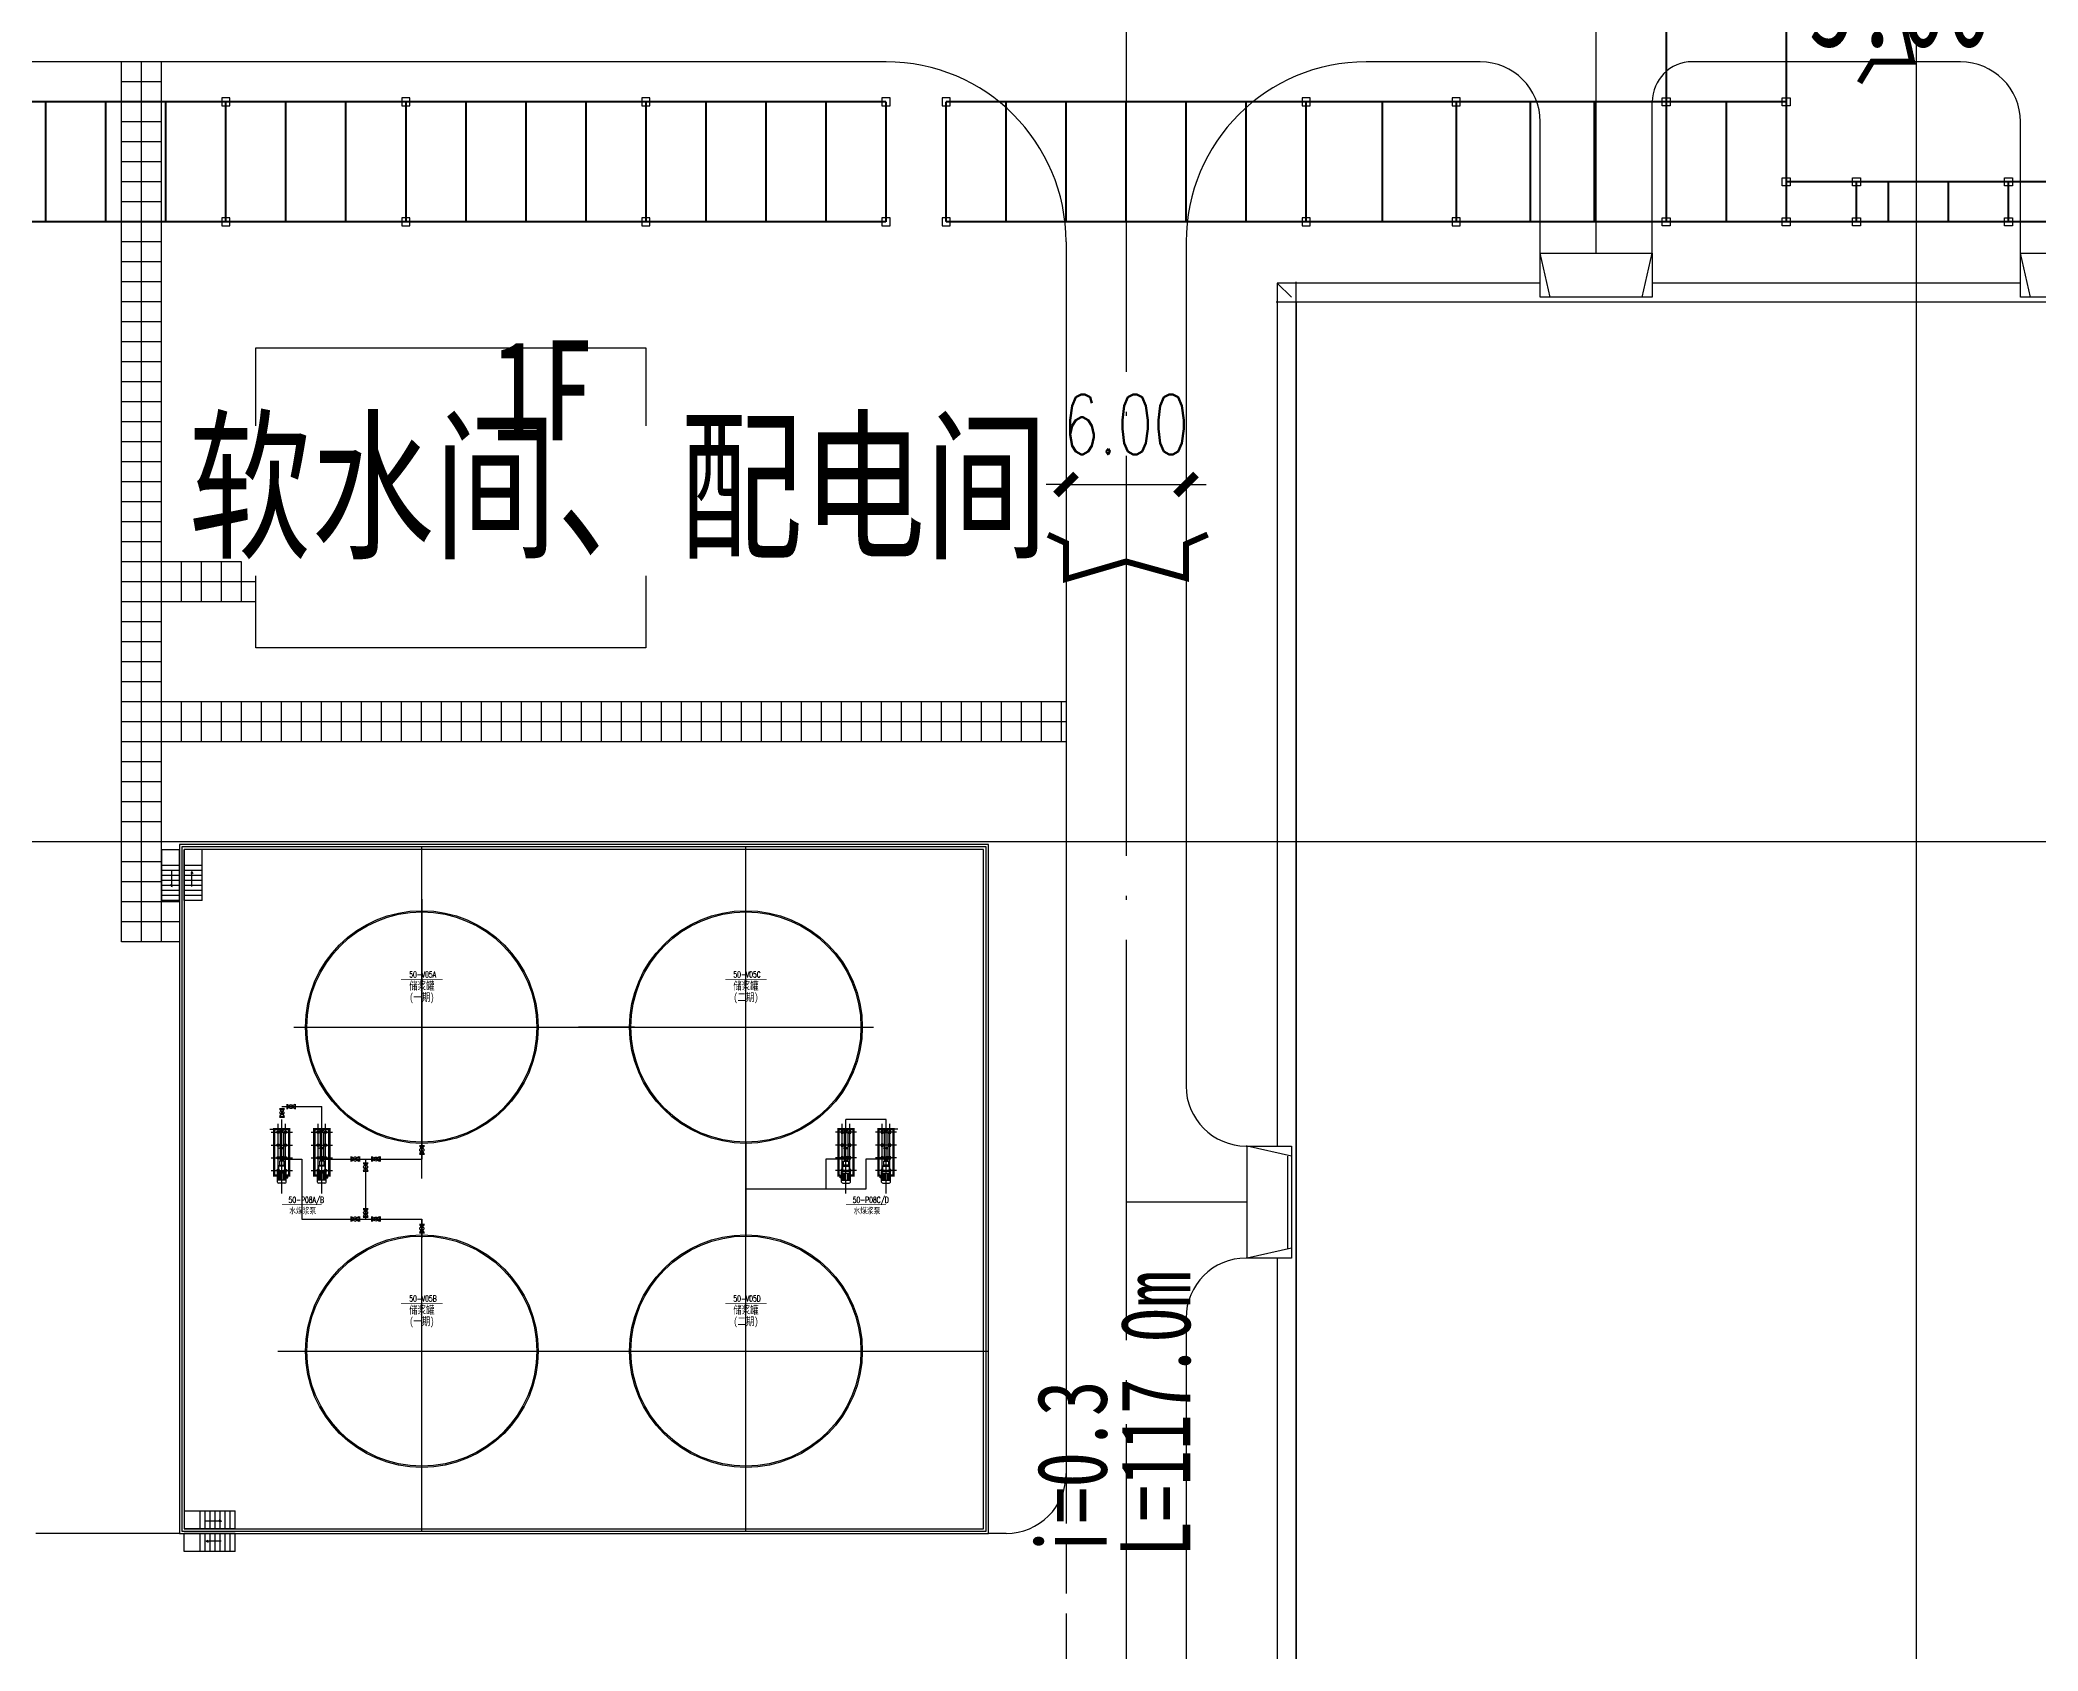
# Model space of a CAD drawing. Extents: x -170 to 1091, y -90 to 504.
# Drawn here: x 306.2 to 406.1, y 59.6 to 140.1 of the extents above; entities that cross this region are included whole.
import ezdxf

# ---------------------------------------------------------------- set-up
doc = ezdxf.new("R2010")
doc.units = 0
doc.header["$LTSCALE"] = 1000
for name, pattern in [('CENTER', [50.8, 31.75, -6.35, 6.35, -6.35]), ('CENTER2', [28.575, 19.05, -3.175, 3.175, -3.175]), ('DASH', [0.35, 0.25, -0.1]), ('DOTE', [2.42, 2, -0.2, 0.02, -0.2]), ('PF_CENTER', [400, 250, -50, 50, -50])]:
    doc.linetypes.add(name, pattern=pattern)
doc.layers.get('0').update_dxf_attribs({"linetype": 'CONTINUOUS'})
doc.layers.get('Defpoints').update_dxf_attribs({"linetype": 'CONTINUOUS'})
for name, color, linetype in [('01', 7, 'CONTINUOUS'), ('02', 1, 'CONTINUOUS'), ('05', 4, 'PF_CENTER'), ('1', 7, 'CONTINUOUS'), ('DIM_SYMB', 3, 'CONTINUOUS'), ('DOTE', 1, 'DOTE'), ('GROUND', 2, 'CONTINUOUS'), ('PUB_DIM', 3, 'CONTINUOUS'), ('PUB_TEXT', 7, 'CONTINUOUS'), ('road', 2, 'CONTINUOUS'), ('中心线', 3, 'CENTER'), ('基本标注', 4, 'CONTINUOUS'), ('定位中心线', 3, 'CENTER2'), ('方格网', 6, 'CONTINUOUS'), ('热媒站中心线', 3, 'CENTER'), ('管架', 30, 'CONTINUOUS')]:
    doc.layers.add(name, color=color, linetype=linetype)
doc.styles.add('_HZTXT', font='simplex.shx', dxfattribs={"width": 0.75, "bigfont": 'HZTXT.shx'})
doc.styles.add('DIM_FONT', font='SIMPLEX', dxfattribs={"width": 0.7, "bigfont": 'GBCBIG'})
doc.styles.get("Standard").update_dxf_attribs({"font": '', "width": 0.75})
doc.styles.add('YU1', font='', dxfattribs={"width": 0.75})
doc.styles.get('STANDARD').set_extended_font_data('SimSun')
doc.styles.get('YU1').set_extended_font_data('SimSun')
doc.dimstyles.new('DIMN1', dxfattribs={"dimscale": 0.01, "dimtxt": 300, "dimasz": 100, "dimexe": 250, "dimexo": 300, "dimgap": 150, "dimtad": 1, "dimzin": 0, "dimdsep": 46, "dimtxsty": 'DIM_FONT', "dimblk": 'ARCHTICK', "dimcen": 0.09, "dimclrt": 7, "dimazin": 2, "dimtfac": 1, "dimtdec": 0, "dimtix": 1, "dimtmove": 2, "dimatfit": 3, "dimldrblk": 'ARCHTICK', "dimfxl": 1, "dimtolj": 1, "dimtzin": 0, "dimarcsym": 0})

# ---------------------------------------------------------------- blocks, each defined once
blk = doc.blocks.new('A$C4640729A')
for p, q in [((16, 289), (26, 295)), ((16, 289), (16, 170)), ((16, 51), (16, 170)), ((16, 51), (26, 46)), ((26, 340), (26, 170)), ((26, 340), (53, 340)), ((26, 0), (26, 170)), ((26, 0), (53, 0)), ((53, 340), (53, 170)), ((56, 303), (53, 306)), ((53, 0), (53, 170)), ((56, 38), (53, 35)), ((56, 303), (56, 170)), ((56, 38), (56, 170))]:
    blk.add_line(p, q)
at = {"layer": '中心线'}
for p, q in [((0, 318), (78, 318)), ((0, 23), (78, 23))]:
    blk.add_line(p, q, dxfattribs=at)
blk = doc.blocks.new('A$C33160A48')
at = {"layer": '02'}
for p, q in [((0, 430), (250, 430)), ((0, 400), (250, 400)), ((0, 30), (250, 30)), ((20, 400), (230, 30)), ((20, 30), (230, 400)), ((0, 0), (250, 0))]:
    blk.add_line(p, q, dxfattribs=at)
blk.add_circle((125, 215), 101, dxfattribs=at)
blk = doc.blocks.new('A$C5E2113E2')
at = {"layer": 'DOTE', "linetype": 'DOTE'}
for p, q in [((2.439, 1.44), (2.439, 93.44)), ((1.439, 92.44), (111.439, 92.44))]:
    blk.add_line(p, q, dxfattribs=at)
at = {"layer": 'GROUND'}
for p, q in [((15.139, 92.68), (14.639, 94.88)), ((14.639, 92.68), (14.639, 94.88)), ((14.639, 94.88), (20.239, 94.88)), ((19.739, 92.68), (20.239, 94.88)), ((20.239, 94.88), (20.239, 92.68)), ((39.139, 92.68), (38.639, 94.88)), ((38.639, 92.68), (38.639, 94.88)), ((38.639, 94.88), (44.239, 94.88)), ((14.639, 93.38), (1.499, 93.38)), ((1.499, 93.38), (1.499, 50.24)), ((2.199, 92.68), (1.499, 93.38)), ((38.639, 93.378), (20.239, 93.38)), ((20.239, 92.68), (14.639, 92.68)), ((44.239, 92.68), (38.639, 92.68)), ((2.199, 49.74), (-0.001, 50.24)), ((-0.001, 50.24), (2.199, 50.24)), ((-0.001, 44.64), (-0.001, 50.24)), ((2.199, 50.24), (2.199, 44.64)), ((2.199, 45.14), (-0.001, 44.64)), ((2.199, 44.64), (-0.001, 44.64)), ((1.499, 44.64), (1.499, 1.5))]:
    blk.add_line(p, q, dxfattribs=at)
blk = doc.blocks.new('_ArchTick')
at = {"color": 0, "linetype": 'ByBlock', "const_width": 0.4}
blk.add_lwpolyline([(-0.5, -0.5), (0.5, 0.5)], dxfattribs=at)
blk = doc.blocks.new('*D85')
at = {"layer": 'Defpoints', "color": 0, "linetype": 'Continuous', "transparency": 16777216}
for p in [(357.5, 124.306), (363.5, 124.306), (363.5, 117.871)]:
    blk.add_point(p, dxfattribs=at)
at = {"layer": 'PUB_DIM', "color": 0, "linetype": 'Continuous', "lineweight": -2, "transparency": 16777216}
for p, q in [((357.5, 121.306), (357.5, 115.371)), ((363.5, 121.306), (363.5, 115.371)), ((357.5, 117.871), (356.5, 117.871)), ((357.5, 117.871), (363.5, 117.871)), ((363.5, 117.871), (364.5, 117.871))]:
    blk.add_line(p, q, dxfattribs=at)
blk.add_blockref('_ArchTick', (357.5, 117.871), dxfattribs=at)
at = {"layer": 'PUB_DIM', "color": 0, "linetype": 'Continuous', "lineweight": -2, "transparency": 16777216, "rotation": 180}
blk.add_blockref('_ArchTick', (363.5, 117.871), dxfattribs=at)
at = {"layer": 'PUB_DIM', "color": 7, "linetype": 'Continuous', "transparency": 16777216, "insert": (360.5, 120.871), "char_height": 3, "attachment_point": 5, "style": 'DIM_FONT'}
blk.add_mtext('\\A1;6.00', dxfattribs=at)

msp = doc.modelspace()

# ---------------------------------------------------------------- linework, layer by layer
at = {"linetype": 'Continuous'}
for p, q in [((369, 127), (477, 127)), ((369, 127), (369, 37)), ((369, 127), (381, 127)), ((369, 37), (369, 127)), ((369, 127), (477, 127)), ((317, 120.80301), (317, 124.7)), ((317, 124.7), (336.5, 124.7)), ((336.5, 124.7), (336.5, 120.80301)), ((317, 109.7), (317, 113.30747)), ((336.5, 113.30747), (336.5, 109.7)), ((336.5, 109.7), (317, 109.7))]:
    msp.add_line(p, q, dxfattribs=at)
at = {"ltscale": 50}
for p, q in [((318.3, 86.77376), (320.3, 86.77376)), ((348.5, 86.11853), (346.5, 86.11853))]:
    msp.add_line(p, q, dxfattribs=at)
at = {"ltscale": 2}
for p, q in [((317.70056, 85.64085), (318.3, 85.64085)), ((349.09944, 85.64085), (348.5, 85.64085))]:
    msp.add_line(p, q, dxfattribs=at)
for p, q in [((318.21173, 85.48137), (318.21173, 84.70668)), ((318.38827, 85.48137), (318.21173, 85.48137)), ((318.24341, 85.48137), (318.24341, 85.56509)), ((318.35711, 85.48137), (318.35711, 85.56509)), ((318.38827, 85.48137), (318.38827, 84.70668)), ((320.21173, 85.48137), (320.21173, 84.70668)), ((320.38827, 85.48137), (320.21173, 85.48137)), ((320.24341, 85.48137), (320.24341, 85.56509)), ((320.35711, 85.48137), (320.35711, 85.56509)), ((320.38827, 85.48137), (320.38827, 84.70668)), ((346.41173, 85.48137), (346.58827, 85.48137)), ((346.41173, 85.48137), (346.41173, 84.70668)), ((346.44289, 85.48137), (346.44289, 85.56509)), ((346.55659, 85.48137), (346.55659, 85.56509)), ((346.58827, 85.48137), (346.58827, 84.70668)), ((348.41173, 85.48137), (348.58827, 85.48137)), ((348.41173, 85.48137), (348.41173, 84.70668)), ((348.44289, 85.48137), (348.44289, 85.56509)), ((348.55659, 85.48137), (348.55659, 85.56509)), ((348.58827, 85.48137), (348.58827, 84.70668)), ((318.19181, 84.67966), (318.19181, 84.70668)), ((318.19181, 84.70668), (318.3, 84.70668)), ((318.3, 84.67966), (318.19181, 84.67966)), ((318.1924, 84.23875), (318.1924, 84.26577)), ((318.1924, 84.26577), (318.30059, 84.26577)), ((318.30059, 84.23875), (318.1924, 84.23875)), ((318.21173, 84.67966), (318.21232, 84.26577)), ((318.21232, 84.23875), (318.21173, 84.04695)), ((318.40819, 84.70668), (318.3, 84.70668)), ((318.3, 84.67966), (318.40819, 84.67966)), ((318.40877, 84.26577), (318.30059, 84.26577)), ((318.30059, 84.23875), (318.40877, 84.23875)), ((318.38827, 84.67966), (318.38885, 84.26577)), ((318.38885, 84.23875), (318.38827, 84.04695)), ((318.40819, 84.67966), (318.40819, 84.70668)), ((318.40877, 84.23875), (318.40877, 84.26577)), ((320.19181, 84.67966), (320.19181, 84.70668)), ((320.19181, 84.70668), (320.3, 84.70668)), ((320.3, 84.67966), (320.19181, 84.67966)), ((320.1924, 84.23875), (320.1924, 84.26577)), ((320.1924, 84.26577), (320.30059, 84.26577)), ((320.30059, 84.23875), (320.1924, 84.23875)), ((320.21173, 84.67966), (320.21232, 84.26577)), ((320.21232, 84.23875), (320.21173, 84.04695)), ((320.40819, 84.70668), (320.3, 84.70668)), ((320.3, 84.67966), (320.40819, 84.67966)), ((320.40877, 84.26577), (320.30059, 84.26577)), ((320.30059, 84.23875), (320.40877, 84.23875)), ((320.38827, 84.67966), (320.38885, 84.26577)), ((320.38885, 84.23875), (320.38827, 84.04695)), ((320.40819, 84.67966), (320.40819, 84.70668)), ((320.40877, 84.23875), (320.40877, 84.26577)), ((346.39123, 84.26577), (346.49941, 84.26577)), ((346.39123, 84.23875), (346.39123, 84.26577)), ((346.49941, 84.23875), (346.39123, 84.23875)), ((346.39181, 84.70668), (346.5, 84.70668)), ((346.39181, 84.67966), (346.39181, 84.70668)), ((346.5, 84.67966), (346.39181, 84.67966)), ((346.41173, 84.67966), (346.41115, 84.26577)), ((346.41115, 84.23875), (346.41173, 84.04695)), ((346.6076, 84.26577), (346.49941, 84.26577)), ((346.49941, 84.23875), (346.6076, 84.23875)), ((346.60819, 84.70668), (346.5, 84.70668)), ((346.5, 84.67966), (346.60819, 84.67966)), ((346.58827, 84.67966), (346.58768, 84.26577)), ((346.58768, 84.23875), (346.58827, 84.04695)), ((346.6076, 84.23875), (346.6076, 84.26577)), ((346.60819, 84.67966), (346.60819, 84.70668)), ((348.39123, 84.26577), (348.49941, 84.26577)), ((348.39123, 84.23875), (348.39123, 84.26577)), ((348.49941, 84.23875), (348.39123, 84.23875)), ((348.39181, 84.70668), (348.5, 84.70668)), ((348.39181, 84.67966), (348.39181, 84.70668)), ((348.5, 84.67966), (348.39181, 84.67966)), ((348.41173, 84.67966), (348.41115, 84.26577)), ((348.41115, 84.23875), (348.41173, 84.04695)), ((348.6076, 84.26577), (348.49941, 84.26577)), ((348.49941, 84.23875), (348.6076, 84.23875)), ((348.60819, 84.70668), (348.5, 84.70668)), ((348.5, 84.67966), (348.60819, 84.67966)), ((348.58827, 84.67966), (348.58768, 84.26577)), ((348.58768, 84.23875), (348.58827, 84.04695)), ((348.6076, 84.23875), (348.6076, 84.26577)), ((348.60819, 84.67966), (348.60819, 84.70668)), ((318.08275, 82.9988), (318.08275, 83.50088)), ((318.51725, 83.45031), (318.08275, 83.45031)), ((318.51725, 83.09676), (318.08275, 83.09676)), ((318.10117, 83.5193), (318.49883, 83.5193)), ((318.1152, 83.45031), (318.1152, 83.09676)), ((318.14027, 83.78741), (318.18243, 83.84884)), ((318.45586, 82.93741), (318.14414, 82.93741)), ((318.16513, 83.45031), (318.16513, 83.09676)), ((318.22754, 83.45031), (318.22754, 83.09676)), ((318.37246, 83.45031), (318.37246, 83.09676)), ((318.45973, 83.78741), (318.4164, 83.84884)), ((318.43487, 83.45031), (318.43487, 83.09676)), ((318.4848, 83.45031), (318.4848, 83.09676)), ((318.51725, 82.9988), (318.51725, 83.50088)), ((320.08275, 82.9988), (320.08275, 83.50088)), ((320.51725, 83.45031), (320.08275, 83.45031)), ((320.51725, 83.09676), (320.08275, 83.09676)), ((320.10117, 83.5193), (320.49883, 83.5193)), ((320.1152, 83.45031), (320.1152, 83.09676)), ((320.14027, 83.78741), (320.18243, 83.84884)), ((320.45586, 82.93741), (320.14414, 82.93741)), ((320.16513, 83.45031), (320.16513, 83.09676)), ((320.22754, 83.45031), (320.22754, 83.09676)), ((320.37246, 83.45031), (320.37246, 83.09676)), ((320.45973, 83.78741), (320.4164, 83.84884)), ((320.43487, 83.45031), (320.43487, 83.09676)), ((320.4848, 83.45031), (320.4848, 83.09676)), ((320.51725, 82.9988), (320.51725, 83.50088)), ((346.28275, 82.9988), (346.28275, 83.50088)), ((346.28275, 83.45031), (346.71725, 83.45031)), ((346.28275, 83.09676), (346.71725, 83.09676)), ((346.69883, 83.5193), (346.30117, 83.5193)), ((346.3152, 83.45031), (346.3152, 83.09676)), ((346.34027, 83.78741), (346.3836, 83.84884)), ((346.34414, 82.93741), (346.65586, 82.93741)), ((346.36513, 83.45031), (346.36513, 83.09676)), ((346.42754, 83.45031), (346.42754, 83.09676)), ((346.57246, 83.45031), (346.57246, 83.09676)), ((346.65973, 83.78741), (346.61757, 83.84884)), ((346.63487, 83.45031), (346.63487, 83.09676)), ((346.6848, 83.45031), (346.6848, 83.09676)), ((346.71725, 82.9988), (346.71725, 83.50088)), ((348.28275, 82.9988), (348.28275, 83.50088)), ((348.28275, 83.45031), (348.71725, 83.45031)), ((348.28275, 83.09676), (348.71725, 83.09676)), ((348.69883, 83.5193), (348.30117, 83.5193)), ((348.3152, 83.45031), (348.3152, 83.09676)), ((348.34027, 83.78741), (348.3836, 83.84884)), ((348.34414, 82.93741), (348.65586, 82.93741)), ((348.36513, 83.45031), (348.36513, 83.09676)), ((348.42754, 83.45031), (348.42754, 83.09676)), ((348.57246, 83.45031), (348.57246, 83.09676)), ((348.65973, 83.78741), (348.61757, 83.84884)), ((348.63487, 83.45031), (348.63487, 83.09676)), ((348.6848, 83.45031), (348.6848, 83.09676)), ((348.71725, 82.9988), (348.71725, 83.50088))]:
    msp.add_line(p, q)
at = {"linetype": 'DASH', "ltscale": 0.01}
msp.add_line((357.5, 68.42885), (357.5, 40), dxfattribs=at)
at = {"ltscale": 50, "const_width": 0.1}
for points in [[(351.5, 131), (393.5, 131), (393.5, 154)], [(387.5, 154), (387.5, 131)], [(348.5, 137), (236.25, 137)], [(306.5, 131), (306.5, 137)], [(309.5, 131), (309.5, 137)], [(312.5, 131), (312.5, 137)], [(315.5, 131), (315.5, 137)], [(318.5, 131), (318.5, 137)], [(321.5, 131), (321.5, 137)], [(324.5, 131), (324.5, 137)], [(327.5, 131), (327.5, 137)], [(330.5, 131), (330.5, 137)], [(333.5, 131), (333.5, 137)], [(336.5, 131), (336.5, 137)], [(339.5, 131), (339.5, 137)], [(342.5, 131), (342.5, 137)], [(393.5, 137), (351.5, 137)], [(351.5, 131), (351.5, 137)], [(354.5, 131), (354.5, 137)], [(357.5, 131), (357.5, 137)], [(360.5, 131), (360.5, 137)], [(363.5, 131), (363.5, 137)], [(366.5, 131), (366.5, 137)], [(369.5, 131), (369.5, 137)], [(373.3, 131), (373.3, 137)], [(377, 131), (377, 137)], [(380.7, 131), (380.7, 137)], [(383.9, 131), (383.9, 137)], [(390.5, 131), (390.5, 137)], [(393.5, 133), (393.5, 131), (461.6, 131)], [(461.6, 133), (393.5, 133)], [(397, 131.04102), (397, 133)], [(398.6, 131.04102), (398.6, 133)], [(401.6, 131.04102), (401.6, 133)], [(404.6, 131.04102), (404.6, 133)], [(236.25, 131), (348.5, 131)]]:
    msp.add_lwpolyline(points, dxfattribs=at)
at = {"linetype": 'Continuous', "const_width": 0.3, "flags": 128}
for points in [[(397.11315, 148.93709), (397.69748, 148), (399.84001, 148), (398.76874, 143.5), (399.79132, 139), (397.79486, 139), (397.16185, 137.95606)], [(356.59968, 115.35525), (357.5, 114.9407), (357.5, 113.14432), (360.5, 114.01948), (363.5, 113.19038), (363.5, 114.89464), (364.57526, 115.36783)]]:
    msp.add_lwpolyline(points, dxfattribs=at)
at = {"ltscale": 50, "const_width": 0.1, "elevation": 0}
for points in [[(345.5, 131), (345.5, 137)], [(348.5, 131), (348.5, 137)]]:
    msp.add_lwpolyline(points, dxfattribs=at)
at = {"color": 1, "ltscale": 5, "const_width": 0.03, "elevation": 0}
for points in [[(324.26172, 93.13717), (326.33828, 93.13717)], [(340.46172, 93.13717), (342.53828, 93.13717)], [(346.50374, 81.87045), (348.49626, 81.87045)], [(324.26172, 76.93717), (326.33828, 76.93717)], [(340.46172, 76.93717), (342.53828, 76.93717)]]:
    msp.add_lwpolyline(points, dxfattribs=at)
at = {"ltscale": 2, "const_width": 0.12}
for points in [[(318.59559, 83.33085), (318.675, 83.33085), (318.675, 85.64085), (317.925, 85.64085), (317.925, 83.33085), (318.08275, 83.33085)], [(320.59559, 83.33085), (320.675, 83.33085), (320.675, 85.64085), (319.925, 85.64085), (319.925, 83.33085), (320.08275, 83.33085)]]:
    msp.add_lwpolyline(points, dxfattribs=at)
for points in [[(318.065, 85.44085), (318.065, 85.54085), (318.165, 85.54085), (318.165, 85.44085)], [(318.065, 84.80085), (318.065, 84.90085), (318.165, 84.90085), (318.165, 84.80085)], [(318.435, 85.44085), (318.435, 85.54085), (318.535, 85.54085), (318.535, 85.44085)], [(318.435, 84.80085), (318.435, 84.90085), (318.535, 84.90085), (318.535, 84.80085)], [(320.065, 85.44085), (320.065, 85.54085), (320.165, 85.54085), (320.165, 85.44085)], [(320.065, 84.80085), (320.065, 84.90085), (320.165, 84.90085), (320.165, 84.80085)], [(320.435, 85.44085), (320.435, 85.54085), (320.535, 85.54085), (320.535, 85.44085)], [(320.435, 84.80085), (320.435, 84.90085), (320.535, 84.90085), (320.535, 84.80085)], [(318.065, 84.16085), (318.065, 84.26085), (318.165, 84.26085), (318.165, 84.16085)], [(318.4164, 83.84884), (318.4164, 84.04695), (318.18243, 84.04695), (318.18243, 83.84884)], [(318.435, 84.16085), (318.435, 84.26085), (318.535, 84.26085), (318.535, 84.16085)], [(320.065, 84.16085), (320.065, 84.26085), (320.165, 84.26085), (320.165, 84.16085)], [(320.4164, 83.84884), (320.4164, 84.04695), (320.18243, 84.04695), (320.18243, 83.84884)], [(320.435, 84.16085), (320.435, 84.26085), (320.535, 84.26085), (320.535, 84.16085)], [(318.065, 83.52085), (318.065, 83.62085), (318.165, 83.62085), (318.165, 83.52085)], [(318.435, 83.52085), (318.435, 83.62085), (318.535, 83.62085), (318.535, 83.52085)], [(318.59559, 83.20162), (318.59559, 83.33807), (318.51725, 83.33807), (318.51725, 83.20162)], [(320.065, 83.52085), (320.065, 83.62085), (320.165, 83.62085), (320.165, 83.52085)], [(320.435, 83.52085), (320.435, 83.62085), (320.535, 83.62085), (320.535, 83.52085)], [(320.59559, 83.20162), (320.59559, 83.33807), (320.51725, 83.33807), (320.51725, 83.20162)]]:
    msp.add_lwpolyline(points, close=True)
at = {"ltscale": 2, "const_width": 0.12, "elevation": 0}
for points in [[(346.20441, 83.33085), (346.125, 83.33085), (346.125, 85.64085), (346.875, 85.64085), (346.875, 83.33085), (346.71725, 83.33085)], [(348.20441, 83.33085), (348.125, 83.33085), (348.125, 85.64085), (348.875, 85.64085), (348.875, 83.33085), (348.71725, 83.33085)]]:
    msp.add_lwpolyline(points, dxfattribs=at)
at = {"elevation": 0}
for points in [[(346.365, 85.44085), (346.365, 85.54085), (346.265, 85.54085), (346.265, 85.44085)], [(346.365, 84.80085), (346.365, 84.90085), (346.265, 84.90085), (346.265, 84.80085)], [(346.735, 85.44085), (346.735, 85.54085), (346.635, 85.54085), (346.635, 85.44085)], [(346.735, 84.80085), (346.735, 84.90085), (346.635, 84.90085), (346.635, 84.80085)], [(348.365, 85.44085), (348.365, 85.54085), (348.265, 85.54085), (348.265, 85.44085)], [(348.365, 84.80085), (348.365, 84.90085), (348.265, 84.90085), (348.265, 84.80085)], [(348.735, 85.44085), (348.735, 85.54085), (348.635, 85.54085), (348.635, 85.44085)], [(348.735, 84.80085), (348.735, 84.90085), (348.635, 84.90085), (348.635, 84.80085)], [(346.365, 84.16085), (346.365, 84.26085), (346.265, 84.26085), (346.265, 84.16085)], [(346.3836, 83.84884), (346.3836, 84.04695), (346.61757, 84.04695), (346.61757, 83.84884)], [(346.735, 84.16085), (346.735, 84.26085), (346.635, 84.26085), (346.635, 84.16085)], [(348.365, 84.16085), (348.365, 84.26085), (348.265, 84.26085), (348.265, 84.16085)], [(348.3836, 83.84884), (348.3836, 84.04695), (348.61757, 84.04695), (348.61757, 83.84884)], [(348.735, 84.16085), (348.735, 84.26085), (348.635, 84.26085), (348.635, 84.16085)], [(346.20441, 83.20162), (346.20441, 83.33807), (346.28275, 83.33807), (346.28275, 83.20162)], [(346.365, 83.52085), (346.365, 83.62085), (346.265, 83.62085), (346.265, 83.52085)], [(346.735, 83.52085), (346.735, 83.62085), (346.635, 83.62085), (346.635, 83.52085)], [(348.20441, 83.20162), (348.20441, 83.33807), (348.28275, 83.33807), (348.28275, 83.20162)], [(348.365, 83.52085), (348.365, 83.62085), (348.265, 83.62085), (348.265, 83.52085)], [(348.735, 83.52085), (348.735, 83.62085), (348.635, 83.62085), (348.635, 83.52085)]]:
    msp.add_lwpolyline(points, close=True, dxfattribs=at)
for points in [[(318.45973, 83.5193), (318.45973, 83.78741), (318.14027, 83.78741), (318.14027, 83.5193)], [(320.45973, 83.5193), (320.45973, 83.78741), (320.14027, 83.78741), (320.14027, 83.5193)]]:
    msp.add_lwpolyline(points)
for points in [[(346.34027, 83.5193), (346.34027, 83.78741), (346.65973, 83.78741), (346.65973, 83.5193)], [(348.34027, 83.5193), (348.34027, 83.78741), (348.65973, 83.78741), (348.65973, 83.5193)]]:
    msp.add_lwpolyline(points, dxfattribs=at)
at = {"color": 1, "ltscale": 5, "const_width": 0.03}
msp.add_lwpolyline([(318.30374, 81.87045), (320.29626, 81.87045)], dxfattribs=at)
for centre, radius in [((318.3, 84.14885), 0.08524), ((318.3, 84.14885), 0.05165), ((320.3, 84.14885), 0.08524), ((320.3, 84.14885), 0.05165), ((346.5, 84.14885), 0.08524), ((346.5, 84.14885), 0.05165), ((348.5, 84.14885), 0.08524), ((348.5, 84.14885), 0.05165)]:
    msp.add_circle(centre, radius)
for centre, radius, start, end in [((318.10117, 83.50088), 0.01842, 90, 180), ((318.14414, 82.9988), 0.06138, 180, 270), ((318.45586, 82.9988), 0.06138, 270, 0), ((318.49883, 83.50088), 0.01842, 0, 90), ((320.10117, 83.50088), 0.01842, 90, 180), ((320.14414, 82.9988), 0.06138, 180, 270), ((320.45586, 82.9988), 0.06138, 270, 0), ((320.49883, 83.50088), 0.01842, 0, 90), ((346.30117, 83.50088), 0.01842, 90, 180), ((346.34414, 82.9988), 0.06138, 180, 270), ((346.65586, 82.9988), 0.06138, 270, 0), ((346.69883, 83.50088), 0.01842, 0, 90), ((348.30117, 83.50088), 0.01842, 90, 180), ((348.34414, 82.9988), 0.06138, 180, 270), ((348.65586, 82.9988), 0.06138, 270, 0), ((348.69883, 83.50088), 0.01842, 0, 90)]:
    msp.add_arc(centre, radius, start, end)
at = {"layer": '01', "ltscale": 50}
for p, q in [((335.92596, 90.74885), (333.13833, 90.74885)), ((325.3, 84.99885), (325.3, 84.14885)), ((341.5, 84.99885), (341.5, 80.29885)), ((318.3, 84.14885), (319.3, 84.14885)), ((319.3, 84.14885), (319.3, 81.15026)), ((320.3, 84.14885), (325.3, 84.14885)), ((322.48749, 84.14885), (322.48749, 81.15026)), ((345.5, 84.14885), (345.5, 82.64885)), ((346.5, 84.14885), (345.5, 84.14885)), ((347.5, 84.14885), (347.5, 82.64885)), ((348.5, 84.14885), (347.5, 84.14885)), ((347.5, 82.64885), (341.5, 82.64885)), ((319.3, 81.15026), (325.3, 81.15026)), ((325.3, 81.15026), (325.3, 80.20406))]:
    msp.add_line(p, q, dxfattribs=at)
at = {"layer": '01', "ltscale": 8}
for centre in [(325.3, 90.74885), (341.5, 90.74885), (325.3, 74.54885), (341.5, 74.54885)]:
    msp.add_circle(centre, 5.75, dxfattribs=at)
at = {"layer": '02', "ltscale": 8}
for centre in [(325.3, 90.74885), (341.5, 90.74885), (325.3, 74.54885), (341.5, 74.54885)]:
    msp.add_circle(centre, 5.815, dxfattribs=at)
at = {"layer": '05', "ltscale": 8}
for p, q in [((353.5, 99.74885), (313.3, 99.74885, 0)), ((313.3, 99.74885, 0), (313.3, 65.54885)), ((325.3, 83.17939, 0), (325.3, 99.74885, 0)), ((341.5, 65.54885, 0), (341.5, 99.74885, 0)), ((353.5, 65.54885), (353.5, 99.74885)), ((325.3, 97.14535), (325.3, 84.35235)), ((318.9035, 90.74885), (347.87373, 90.74885)), ((325.3, 65.54885, 0), (325.3, 81.15026, 0)), ((318.09575, 74.54885, 0), (353.62, 74.54885)), ((313.3, 65.54885), (353.5, 65.54885))]:
    msp.add_line(p, q, dxfattribs=at)
at = {"layer": 'DIM_SYMB', "linetype": 'Continuous'}
for points in [[(329.04086, 133.73961, 0, 0, 0), (331.84921, 136.62151, 0.4, 0, 0), (332.89607, 137.69579, 0, 0, 0)], [(371.53696, 133.73961, 0, 0, 0), (374.34532, 136.62151, 0.4, 0, 0), (375.39218, 137.69579, 0, 0, 0)], [(353.66543, 111.9746, 0, 0, 0), (355.3196, 109.7924, 0.4, 0, 0), (356.22573, 108.59703, 0, 0, 0)], [(367.33457, 111.9746, 0, 0, 0), (365.6804, 109.7924, 0.4, 0, 0), (364.77427, 108.59703, 0, 0, 0)], [(360.5, 74.14019, 0, 0, 0), (360.5, 63.07372, 0.8, 0, 0), (360.5, 60.07372, 0, 0, 0)]]:
    msp.add_lwpolyline(points, format="xyseb", dxfattribs=at)
at = {"layer": 'DOTE', "ltscale": 0.01}
msp.add_line((360.5, 143.5), (360.5, 26.5), dxfattribs=at)
at = {"layer": 'DOTE', "ltscale": 10}
for p, q in [((384, 129.44), (384, 143.5)), ((366.56, 82), (360.5, 82))]:
    msp.add_line(p, q, dxfattribs=at)
at = {"layer": 'GROUND'}
msp.add_line((368.56, 84.3), (368.56, 79.7), dxfattribs=at)
at = {"layer": 'road', "linetype": 'Continuous'}
for p, q in [((348.5, 139), (225.225, 139)), ((310.28, 95, 0), (310.28, 139)), ((311.28, 95, 0), (311.28, 139)), ((312.28, 95, 0), (312.28, 139)), ((378.2, 139), (372.5, 139)), ((402.2, 139), (388.8, 139)), ((312.28, 138), (310.28, 138)), ((312.28, 137), (310.28, 137)), ((386.8, 129.44), (386.8, 137)), ((312.28, 136), (310.28, 136)), ((381.2, 129.44), (381.2, 136)), ((405.2, 129.44), (405.2, 136)), ((312.28, 135), (310.28, 135)), ((312.28, 134), (310.28, 134)), ((312.28, 133), (310.28, 133)), ((312.28, 132), (310.28, 132)), ((312.28, 131), (310.28, 131)), ((312.28, 130), (310.28, 130)), ((357.5, 130), (357.5, 68.42885)), ((363.5, 130), (363.5, 87.8)), ((312.28, 129), (310.28, 129)), ((312.28, 128), (310.28, 128)), ((312.28, 127), (310.28, 127)), ((312.28, 126), (310.28, 126)), ((312.28, 125), (310.28, 125)), ((312.28, 124), (310.28, 124)), ((312.28, 123), (310.28, 123)), ((312.28, 122), (310.28, 122)), ((312.28, 121), (310.28, 121)), ((312.28, 120), (310.28, 120)), ((312.28, 119), (310.28, 119)), ((312.28, 118), (310.28, 118)), ((312.28, 117), (310.28, 117)), ((312.28, 116), (310.28, 116)), ((312.28, 115), (310.28, 115)), ((316.28, 114), (310.28, 114)), ((313.28, 112, 0), (313.28, 114)), ((314.28, 112, 0), (314.28, 114)), ((315.28, 112, 0), (315.28, 114)), ((316.28, 112, 0), (316.28, 114)), ((317, 113), (310.28, 113)), ((317, 112), (310.28, 112)), ((312.28, 111), (310.28, 111)), ((312.28, 110), (310.28, 110)), ((312.28, 109), (310.28, 109)), ((312.28, 108), (310.28, 108)), ((357.5, 107), (310.28, 107)), ((313.28, 105, 0), (313.28, 107)), ((314.28, 105, 0), (314.28, 107)), ((315.28, 105, 0), (315.28, 107)), ((316.28, 105, 0), (316.28, 107)), ((317.28, 105, 0), (317.28, 107)), ((318.28, 105, 0), (318.28, 107)), ((319.28, 105, 0), (319.28, 107)), ((320.28, 105, 0), (320.28, 107)), ((321.28, 105, 0), (321.28, 107)), ((322.28, 105, 0), (322.28, 107)), ((323.28, 105, 0), (323.28, 107)), ((324.28, 105, 0), (324.28, 107)), ((325.28, 105, 0), (325.28, 107)), ((326.28, 105, 0), (326.28, 107)), ((327.28, 105, 0), (327.28, 107)), ((328.28, 105, 0), (328.28, 107)), ((329.28, 105, 0), (329.28, 107)), ((330.28, 105, 0), (330.28, 107)), ((331.28, 105, 0), (331.28, 107)), ((332.28, 105, 0), (332.28, 107)), ((333.28, 105, 0), (333.28, 107)), ((334.28, 105, 0), (334.28, 107)), ((335.28, 105, 0), (335.28, 107)), ((336.28, 105, 0), (336.28, 107)), ((337.28, 105, 0), (337.28, 107)), ((338.28, 105, 0), (338.28, 107)), ((339.28, 105, 0), (339.28, 107)), ((340.28, 105, 0), (340.28, 107)), ((341.28, 105, 0), (341.28, 107)), ((342.28, 105, 0), (342.28, 107)), ((343.28, 105, 0), (343.28, 107)), ((344.28, 105, 0), (344.28, 107)), ((345.28, 105, 0), (345.28, 107)), ((346.28, 105, 0), (346.28, 107)), ((347.28, 105, 0), (347.28, 107)), ((348.28, 105, 0), (348.28, 107)), ((349.28, 105, 0), (349.28, 107)), ((350.28, 105, 0), (350.28, 107)), ((351.28, 105, 0), (351.28, 107)), ((352.28, 105, 0), (352.28, 107)), ((353.28, 105, 0), (353.28, 107)), ((354.28, 105, 0), (354.28, 107)), ((355.28, 105, 0), (355.28, 107)), ((356.28, 105, 0), (356.28, 107)), ((357.28, 105, 0), (357.28, 107)), ((357.5, 106), (310.28, 106)), ((357.5, 105), (310.28, 105)), ((312.28, 104), (310.28, 104)), ((312.28, 103), (310.28, 103)), ((312.28, 102), (310.28, 102)), ((312.28, 101), (310.28, 101)), ((312.28, 100), (310.28, 100)), ((312.28, 99), (310.28, 99)), ((312.28, 98), (310.28, 98)), ((313.18, 97), (310.28, 97)), ((313.18, 96), (310.28, 96)), ((313.18, 95), (310.28, 95)), ((366.56, 84.8), (366.5, 84.8)), ((366.56, 79.2), (366.5, 79.2)), ((363.5, 76.2), (363.5, 40)), ((313.18, 65.42885), (306, 65.42885)), ((354.5, 65.42885, 0), (353.62, 65.42885))]:
    msp.add_line(p, q, dxfattribs=at)
for centre, radius, start, end in [((348.5, 130), 9, 0, 90), ((372.5, 130), 9, 90, 180), ((378.2, 136), 3, 0, 90), ((388.8, 137), 2, 90, 180), ((402.2, 136), 3, 0, 90), ((366.5, 87.8), 3, 180, 270), ((366.5, 76.2), 3, 90, 180), ((354.5, 68.42885, 0), 3, 270, 0)]:
    msp.add_arc(centre, radius, start, end, dxfattribs=at)
at = {"layer": '基本标注'}
for p, q in [((312.28, 99.62885, 0), (312.28, 97.07885, 0)), ((312.79835, 97.76041, 0), (312.75348, 97.87579, 0)), ((312.79835, 97.76041, 0), (312.79853, 98.55508, 0)), ((312.79835, 97.76041, 0), (312.84949, 97.87579, 0)), ((313.80145, 98.52843, 0), (313.75393, 98.42391, 0)), ((313.80145, 98.52843, 0), (313.84897, 98.42391, 0)), ((313.80145, 97.77838, 0), (313.80145, 98.52843, 0)), ((313.42, 66.56885), (315.97, 66.56885)), ((315.28844, 66.05051), (314.49378, 66.05033)), ((315.28844, 66.05051), (315.17306, 66.09537)), ((315.28844, 66.05051), (315.17306, 65.99936)), ((314.52042, 65.0474), (314.62494, 65.09492)), ((314.52042, 65.0474), (314.62494, 64.99989)), ((315.27048, 65.0474), (314.52042, 65.0474))]:
    msp.add_line(p, q, dxfattribs=at)
at = {"layer": '基本标注', "ltscale": 0.8}
for p, q in [((312.28, 99.62885, 0), (313.18, 99.62885, 0)), ((313.18, 97.07885, 0), (313.18, 99.62885, 0)), ((313.42, 97.07885, 0), (313.42, 99.62885, 0)), ((314.32, 99.62885, 0), (313.42, 99.62885, 0)), ((314.32, 97.07885, 0), (314.32, 99.62885, 0)), ((313.18, 98.82885, 0), (312.28, 98.82885, 0)), ((313.18, 98.57885, 0), (312.28, 98.57885, 0)), ((313.18, 98.32885, 0), (312.28, 98.32885, 0)), ((313.18, 98.07885, 0), (312.28, 98.07885, 0)), ((314.32, 98.82885, 0), (313.42, 98.82885, 0)), ((314.32, 98.57885, 0), (313.42, 98.57885, 0)), ((314.32, 98.32885, 0), (313.42, 98.32885, 0)), ((314.32, 98.07885, 0), (313.42, 98.07885, 0)), ((313.18, 97.82885, 0), (312.28, 97.82885, 0)), ((313.18, 97.57885, 0), (312.28, 97.57885, 0)), ((313.18, 97.32885, 0), (312.28, 97.32885, 0)), ((313.18, 97.07885, 0), (312.28, 97.07885, 0)), ((314.32, 97.82885, 0), (313.42, 97.82885, 0)), ((314.32, 97.57885, 0), (313.42, 97.57885, 0)), ((314.32, 97.32885, 0), (313.42, 97.32885, 0)), ((314.32, 97.07885, 0), (313.42, 97.07885, 0)), ((313.42, 66.56885), (313.42, 65.66885)), ((314.22, 65.66885), (314.22, 66.56885)), ((314.47, 65.66885), (314.47, 66.56885)), ((314.72, 65.66885), (314.72, 66.56885)), ((314.97, 65.66885), (314.97, 66.56885)), ((315.22, 65.66885), (315.22, 66.56885)), ((315.47, 65.66885), (315.47, 66.56885)), ((315.72, 65.66885), (315.72, 66.56885)), ((315.97, 65.66885), (315.97, 66.56885)), ((315.97, 65.66885), (313.42, 65.66885)), ((315.97, 65.42885), (313.42, 65.42885)), ((313.42, 64.52885), (313.42, 65.42885)), ((314.22, 64.52885), (314.22, 65.42885)), ((314.47, 64.52885), (314.47, 65.42885)), ((314.72, 64.52885), (314.72, 65.42885)), ((314.97, 64.52885), (314.97, 65.42885)), ((315.22, 64.52885), (315.22, 65.42885)), ((315.47, 64.52885), (315.47, 65.42885)), ((315.72, 64.52885), (315.72, 65.42885)), ((315.97, 64.52885), (315.97, 65.42885)), ((315.97, 64.52885), (313.42, 64.52885))]:
    msp.add_line(p, q, dxfattribs=at)
at = {"layer": '定位中心线', "linetype": 'ByBlock', "elevation": 0}
for points in [[(315.3, 137.2), (315.3, 136.8), (315.7, 136.8), (315.7, 137.2)], [(315.3, 131.2), (315.3, 130.8), (315.7, 130.8), (315.7, 131.2)]]:
    msp.add_lwpolyline(points, close=True, dxfattribs=at)
at = {"layer": '定位中心线'}
for points in [[(324.3, 137.2), (324.3, 136.8), (324.7, 136.8), (324.7, 137.2)], [(324.3, 131.2), (324.3, 130.8), (324.7, 130.8), (324.7, 131.2)]]:
    msp.add_lwpolyline(points, close=True, dxfattribs=at)
at = {"layer": '定位中心线', "linetype": 'ByBlock'}
for points in [[(336.3, 137.2), (336.3, 136.8), (336.7, 136.8), (336.7, 137.2)], [(348.3, 137.2), (348.3, 136.8), (348.7, 136.8), (348.7, 137.2)], [(351.3, 137.2), (351.3, 136.8), (351.7, 136.8), (351.7, 137.2)], [(369.3, 137.2), (369.3, 136.8), (369.7, 136.8), (369.7, 137.2)], [(376.8, 137.2), (376.8, 136.8), (377.2, 136.8), (377.2, 137.2)], [(387.7, 137.2), (387.7, 136.8), (387.3, 136.8), (387.3, 137.2)], [(393.7, 137.2), (393.7, 136.8), (393.3, 136.8), (393.3, 137.2)], [(393.7, 133.2), (393.7, 132.8), (393.3, 132.8), (393.3, 133.2)], [(397.2, 133.2), (397.2, 132.8), (396.8, 132.8), (396.8, 133.2)], [(404.8, 133.2), (404.8, 132.8), (404.4, 132.8), (404.4, 133.2)], [(336.3, 131.2), (336.3, 130.8), (336.7, 130.8), (336.7, 131.2)], [(348.3, 131.2), (348.3, 130.8), (348.7, 130.8), (348.7, 131.2)], [(351.3, 131.2), (351.3, 130.8), (351.7, 130.8), (351.7, 131.2)], [(369.3, 131.2), (369.3, 130.8), (369.7, 130.8), (369.7, 131.2)], [(376.8, 131.2), (376.8, 130.8), (377.2, 130.8), (377.2, 131.2)], [(387.7, 131.2), (387.7, 130.8), (387.3, 130.8), (387.3, 131.2)], [(393.7, 131.2), (393.7, 130.8), (393.3, 130.8), (393.3, 131.2)], [(397.2, 131.2), (397.2, 130.8), (396.8, 130.8), (396.8, 131.2)], [(404.8, 131.2), (404.8, 130.8), (404.4, 130.8), (404.4, 131.2)]]:
    msp.add_lwpolyline(points, close=True, dxfattribs=at)
at = {"layer": '方格网', "color": 6, "linetype": 'Continuous'}
for p, q in [((400, -54.65023), (400, 494.06478)), ((850.549, 100), (-76.88164, 100))]:
    msp.add_line(p, q, dxfattribs=at)
at = {"layer": '热媒站中心线', "linetype": 'DOTE', "ltscale": 300}
for p, q in [((318.115, 83.33085), (318.115, 85.90309)), ((318.3, 82.42223), (318.3, 86.11853)), ((318.485, 83.33085), (318.485, 85.90309)), ((320.115, 83.33085), (320.115, 85.90309)), ((320.3, 82.42223), (320.3, 86.77376)), ((320.485, 83.33085), (320.485, 85.90309)), ((346.315, 83.33085), (346.315, 85.90309)), ((346.5, 82.42223), (346.5, 86.11853)), ((346.685, 83.33085), (346.685, 85.90309)), ((348.315, 83.33085), (348.315, 85.90309)), ((348.5, 82.42223), (348.5, 86.11853)), ((348.685, 83.33085), (348.685, 85.90309)), ((317.76818, 85.49085), (318.83182, 85.49085)), ((319.76818, 85.49085), (320.83182, 85.49085)), ((347.03182, 85.49085), (345.96818, 85.49085)), ((349.03182, 85.49085), (347.96818, 85.49085)), ((317.76818, 84.85085), (318.83182, 84.85085)), ((317.76818, 84.21085), (318.83182, 84.21085)), ((319.76818, 84.85085), (320.83182, 84.85085)), ((319.76818, 84.21085), (320.83182, 84.21085)), ((347.03182, 84.85085), (345.96818, 84.85085)), ((347.03182, 84.21085), (345.96818, 84.21085)), ((349.03182, 84.85085), (347.96818, 84.85085)), ((349.03182, 84.21085), (347.96818, 84.21085)), ((317.76818, 83.57085), (318.83182, 83.57085)), ((319.76818, 83.57085), (320.83182, 83.57085)), ((347.03182, 83.57085), (345.96818, 83.57085)), ((349.03182, 83.57085), (347.96818, 83.57085))]:
    msp.add_line(p, q, dxfattribs=at)
at = {"layer": '管架', "ltscale": 1000}
for p, q in [((306.5, 137), (306.5, 131)), ((309.5, 137), (309.5, 131)), ((312.5, 137), (312.5, 131)), ((315.5, 137), (315.5, 131)), ((315.5, 137), (315.5, 131)), ((318.5, 137), (318.5, 131)), ((321.5, 137), (321.5, 131)), ((324.5, 137), (324.5, 131)), ((327.5, 137), (327.5, 131)), ((330.5, 137), (330.5, 131)), ((333.5, 137), (333.5, 131)), ((336.5, 137), (336.5, 131)), ((339.5, 131), (339.5, 137)), ((342.5, 137), (342.5, 131)), ((345.5, 131), (345.5, 137)), ((348.5, 137), (348.5, 131)), ((351.5, 137), (393, 137)), ((351.5, 137), (351.5, 131)), ((354.5, 137), (354.5, 131)), ((357.5, 137), (357.5, 131)), ((360.5, 137), (360.5, 131)), ((363.5, 137), (363.5, 131)), ((366.5, 137), (366.5, 131)), ((369.5, 137), (369.5, 131)), ((373.3, 137), (373.3, 131)), ((373.3, 137), (373.3, 131)), ((377, 137), (377, 131)), ((377, 137), (377, 131)), ((380.7, 137), (380.7, 131)), ((380.7, 137), (380.7, 131)), ((383.9, 137), (383.9, 131)), ((383.9, 137), (383.9, 131)), ((383.9, 137), (383.9, 131)), ((390.5, 137), (390.5, 131)), ((461.6, 133), (393.5, 133)), ((351.5, 131), (393, 131)), ((393.5, 131), (461.6, 131))]:
    msp.add_line(p, q, dxfattribs=at)
at = {"layer": '管架'}
for p, q in [((353.62, 99.86885), (313.18, 99.86885, 0)), ((313.18, 99.86885, 0), (313.18, 65.42885)), ((353.38, 99.62885), (313.42, 99.62885, 0)), ((313.42, 99.62885, 0), (313.42, 65.66885)), ((353.38, 65.66885), (353.38, 99.62885)), ((353.62, 65.42885), (353.62, 99.86885)), ((313.18, 65.42885), (353.62, 65.42885)), ((313.42, 65.66885), (353.38, 65.66885))]:
    msp.add_line(p, q, dxfattribs=at)

# ---------------------------------------------------------------- block references
at = {"linetype": 'Continuous'}
msp.add_blockref('A$C5E2113E2', (366.56079, 34.5603), dxfattribs=at)
at = {"layer": '01', "ltscale": 50, "yscale": 0.001, "zscale": 0.001}
for p, xscale, rotation in [((318.54561, 86.89876), 0.001, 270), ((322.18372, 84.27386), -0.001, 90), ((322.79126, 84.27386), 0.001, 270), ((322.18372, 81.27526), -0.001, 90), ((322.79126, 81.27526), 0.001, 270)]:
    msp.add_blockref('A$C33160A48', p, dxfattribs=dict(at, xscale=xscale, rotation=rotation))
at = {"layer": '01', "ltscale": 50, "xscale": 0.001, "yscale": 0.001, "zscale": 0.001}
for p in [(318.18042, 86.24374), (322.36249, 83.53771), (325.175, 84.38771), (322.36249, 81.24752), (325.175, 80.46111)]:
    msp.add_blockref('A$C33160A48', p, dxfattribs=at)
at = {"layer": '中心线', "yscale": 0.0005192115572281}
for p, xscale, zscale, rotation in [((318.21173, 85.55671), -0.0005192115572281, 0.0005192115572, 270), ((320.21173, 85.55671), -0.0005192115572281, 0.0005192115572, 270), ((346.58827, 85.55671), 0.0005192115572281, 0.0005192115572281, 90), ((348.58827, 85.55671), 0.0005192115572281, 0.0005192115572281, 90)]:
    msp.add_blockref('A$C4640729A', p, dxfattribs=dict(at, xscale=xscale, zscale=zscale, rotation=rotation))

# ---------------------------------------------------------------- texts
at = {"style": 'YU1', "width": 0.8}
for p in [(318.47921, 81.41677, -1.24875), (346.67921, 81.41677, -1.24875)]:
    msp.add_text(' 水煤浆泵', height=0.3, dxfattribs=at).set_placement(p)
at = {"char_height": 0.4, "width": 4.6101256, "attachment_point": 2, "style": 'YU1'}
for s, insert in [('储浆罐', (325.30115, 93.00558, 0)), ('储浆罐', (341.50115, 93.00558, 0)), ('(一期)', (325.30115, 92.43685, 0)), ('(二期)', (341.50115, 92.43685, 0)), ('储浆罐', (325.30115, 76.80558, 0)), ('(一期)', (325.30115, 76.23685, 0)), ('储浆罐', (341.50115, 76.80558, 0)), ('(二期)', (341.50115, 76.23685, 0))]:
    msp.add_mtext(s, dxfattribs=dict(at, insert=insert))
at = {"layer": '1', "linetype": 'ByBlock', "ltscale": 5, "style": '_HZTXT', "width": 0.6}
for s, p in [('50-V05A', (324.67175, 93.22339, 0)), ('50-V05C', (340.87175, 93.22339, 0)), ('50-P08A/B', (318.63795, 81.95667)), ('50-P08C/D', (346.83795, 81.95667)), ('50-V05B', (324.67175, 77.02339, 0)), ('50-V05D', (340.87175, 77.02339, 0))]:
    msp.add_text(s, height=0.3, dxfattribs=at).set_placement(p)
at = {"layer": 'PUB_TEXT', "linetype": 'Continuous', "width": 0.75}
for s, height, p in [('5.00', 4.5, (394.60516, 139.76196)), ('1F', 5, (328.77933, 120.07599)), ('软水间、配电间', 6, (313.63721, 114.78822))]:
    msp.add_text(s, height=height, dxfattribs=at).set_placement(p)
for s, p in [('L=117.0m', (363.70932, 64.25312)), ('i=0.3', (359.53695, 64.1542))]:
    msp.add_text(s, height=3.5, rotation=90, dxfattribs=at).set_placement(p)

# ---------------------------------------------------------------- dimensions: what is measured, and where the dimension line sits
at = {"layer": 'PUB_DIM', "linetype": 'Continuous'}
dim = msp.add_aligned_dim(p1=(357.5, 124.30555), p2=(363.5, 124.30555), distance=-6.43408, dimstyle='DIMN1', dxfattribs=at)
dim.commit()
dim.dimension.update_dxf_attribs({"geometry": '*D85', "text_midpoint": (360.5, 120.87147)})

doc.saveas('drawing.dxf')
